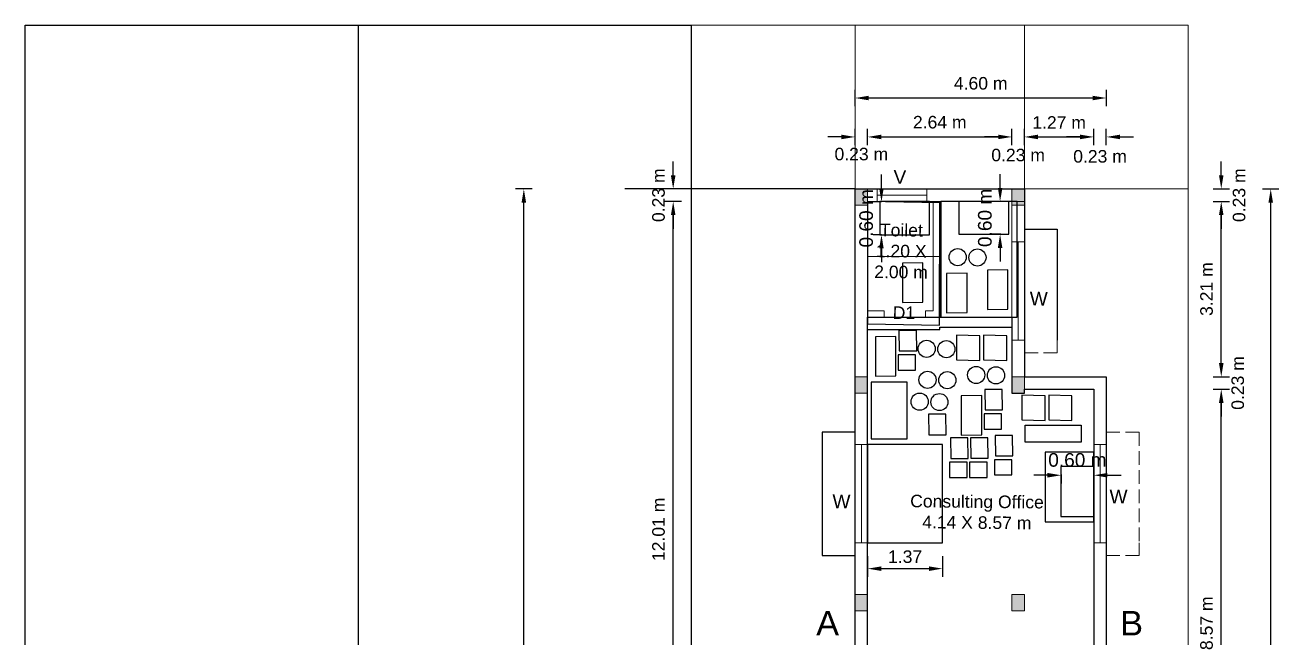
# Model space of a CAD drawing. Header units: metres. Extents: x -478 to 9074, y -2171 to 1762.
# Drawn here: x 8946.42 to 8969.38, y 66.15 to 77.37 of the extents above; entities that cross this region are included whole.
import ezdxf

# ---------------------------------------------------------------- set-up
doc = ezdxf.new("R2010")
doc.units = ezdxf.units.M
doc.header["$MEASUREMENT"] = 0
doc.linetypes.add('CABLIN', pattern=[0.35, 0.25, -0.1])
for name, color, linetype in [('BLK_1_FLR_0_BATH', 7, 'Continuous'), ('BLK_1_FLR_0_BLT_UP_AREA', 7, 'Continuous'), ('BLK_1_FLR_0_CARPET_AREA', 7, 'Continuous'), ('BLK_1_FLR_0_CHAJJA', 7, 'Continuous'), ('BLK_1_FLR_0_DRINKING_WATER', 7, 'Continuous'), ('BLK_1_FLR_0_LIGHT_VENTILATION_1', 7, 'Continuous'), ('BLK_1_FLR_0_REGULAR_ROOM_1', 7, 'Continuous'), ('BLK_1_FLR_0_WASH', 60, 'Continuous'), ('BLK_1_FLR_0_WATER_CLOSET', 2, 'Continuous'), ('BLK_1_FLR_1_WASH', 55, 'Continuous'), ('BLK_1_LVL_0_BLDG_FOOT_PRINT', 1, 'Continuous'), ('BLK_1_LVL_0_FRONT_SETBACK', 2, 'Continuous'), ('BLK_1_LVL_0_REAR_SETBACK', 11, 'Continuous'), ('BLK_1_LVL_0_SIDE_SETBACK1', 171, 'Continuous'), ('NOTIFIED_ROAD', 183, 'Continuous'), ('PLOT_BOUNDARY', 70, 'Continuous'), ('ROAD_WIDTH', 7, 'Continuous'), ('SURRENDER_ROAD_WIDTH', 2, 'Continuous'), ('TOILET_VENTILATION', 7, 'Continuous')]:
    doc.layers.add(name, color=color, linetype=linetype)
doc.styles.add('S', font='swiss.ttf')
doc.dimstyles.new('METRIC', dxfattribs={"dimtxt": 0.45, "dimasz": 0.25, "dimexe": 0.15, "dimexo": 0.15, "dimgap": 0.15, "dimtad": 1, "dimzin": 0, "dimdsep": 46, "dimtxsty": 'S', "dimcen": 0, "dimclrd": 1, "dimclre": 1, "dimclrt": 5, "dimadec": 0, "dimazin": 2, "dimtfac": 1, "dimtix": 1, "dimtofl": 0, "dimtmove": 1, "dimatfit": 0, "dimfxl": 0, "dimtolj": 1, "dimtzin": 0, "dimarcsym": 0})

# ---------------------------------------------------------------- blocks, each defined once
blk = doc.blocks.new('*D171')
at = {"lineweight": -2}
for p, q in [((8969.076, 74.367), (8969.376, 74.367)), ((8969.226, 54.377), (8969.226, 74.117)), ((8969.076, 54.127), (8969.376, 54.127))]:
    blk.add_line(p, q, dxfattribs=at)
for points in [[(8969.185, 74.117), (8969.268, 74.117), (8969.226, 74.367)], [(8969.185, 54.377), (8969.268, 54.377), (8969.226, 54.127)]]:
    blk.add_solid(points)
at = {"layer": 'Defpoints', "color": 0}
for p in [(8964.132, 74.367), (8969.226, 74.367), (8965.35, 54.127)]:
    blk.add_point(p, dxfattribs=at)
at = {"color": 0, "insert": (8968.958, 64.247), "char_height": 0.23, "attachment_point": 5, "rotation": 90, "style": 'S'}
blk.add_mtext('\\A1;20.24 m', dxfattribs=at)
blk = doc.blocks.new('*D180')
at = {"lineweight": -2}
for p, q in [((8958.437, 74.137), (8958.137, 74.137)), ((8958.287, 62.381), (8958.287, 73.887)), ((8958.437, 62.131), (8958.137, 62.131))]:
    blk.add_line(p, q, dxfattribs=at)
for points in [[(8958.245, 73.887), (8958.329, 73.887), (8958.287, 74.137)], [(8958.245, 62.381), (8958.329, 62.381), (8958.287, 62.131)]]:
    blk.add_solid(points)
at = {"layer": 'Defpoints', "color": 0}
for p in [(8958.287, 74.137), (8962.161, 74.137), (8961.847, 62.131)]:
    blk.add_point(p, dxfattribs=at)
at = {"color": 0, "insert": (8958.019, 68.134), "char_height": 0.23, "attachment_point": 5, "rotation": 90, "style": 'S'}
blk.add_mtext('\\A1;12.01 m', dxfattribs=at)
blk = doc.blocks.new('*D207')
at = {"lineweight": -2}
for p, q in [((8961.847, 75.169), (8961.847, 75.469)), ((8962.097, 75.319), (8964.237, 75.319)), ((8964.487, 75.169), (8964.487, 75.469))]:
    blk.add_line(p, q, dxfattribs=at)
for points in [[(8962.097, 75.361), (8962.097, 75.278), (8961.847, 75.319)], [(8964.237, 75.361), (8964.237, 75.278), (8964.487, 75.319)]]:
    blk.add_solid(points)
at = {"layer": 'Defpoints', "color": 0}
for p in [(8964.487, 75.319), (8961.847, 74.367), (8964.487, 74.367)]:
    blk.add_point(p, dxfattribs=at)
at = {"color": 0, "insert": (8963.167, 75.588), "char_height": 0.23, "attachment_point": 5, "style": 'S'}
blk.add_mtext('\\A1;2.64 m', dxfattribs=at)
blk = doc.blocks.new('*D208')
at = {"lineweight": -2}
for p, q in [((8964.717, 75.169), (8964.717, 75.469)), ((8964.967, 75.319), (8965.737, 75.319)), ((8965.987, 75.169), (8965.987, 75.469))]:
    blk.add_line(p, q, dxfattribs=at)
for points in [[(8964.967, 75.361), (8964.967, 75.278), (8964.717, 75.319)], [(8965.737, 75.361), (8965.737, 75.278), (8965.987, 75.319)]]:
    blk.add_solid(points)
at = {"layer": 'Defpoints', "color": 0}
for p in [(8965.987, 75.319), (8964.717, 70.929), (8965.987, 70.929)]:
    blk.add_point(p, dxfattribs=at)
at = {"color": 0, "insert": (8965.352, 75.584), "char_height": 0.23, "attachment_point": 5, "style": 'S'}
blk.add_mtext('\\A1;1.27 m', dxfattribs=at)
blk = doc.blocks.new('*D211')
at = {"lineweight": -2}
for p, q in [((8968.171, 70.699), (8968.471, 70.699)), ((8968.321, 62.381), (8968.321, 70.449)), ((8968.171, 62.131), (8968.471, 62.131))]:
    blk.add_line(p, q, dxfattribs=at)
for points in [[(8968.279, 70.449), (8968.362, 70.449), (8968.321, 70.699)], [(8968.279, 62.381), (8968.362, 62.381), (8968.321, 62.131)]]:
    blk.add_solid(points)
at = {"layer": 'Defpoints', "color": 0}
for p in [(8965.987, 70.699), (8968.321, 70.699), (8965.987, 62.131)]:
    blk.add_point(p, dxfattribs=at)
at = {"color": 0, "insert": (8968.052, 66.415), "char_height": 0.23, "attachment_point": 5, "rotation": 90, "style": 'S'}
blk.add_mtext('\\A1;8.57 m', dxfattribs=at)
blk = doc.blocks.new('*D212')
at = {"lineweight": -2}
for p, q in [((8961.617, 75.882), (8961.617, 76.182)), ((8965.967, 76.032), (8961.867, 76.032)), ((8966.217, 75.882), (8966.217, 76.182))]:
    blk.add_line(p, q, dxfattribs=at)
for points in [[(8961.867, 76.073), (8961.867, 75.99), (8961.617, 76.032)], [(8965.967, 76.073), (8965.967, 75.99), (8966.217, 76.032)]]:
    blk.add_solid(points)
at = {"layer": 'Defpoints', "color": 0}
for p in [(8961.617, 76.032), (8961.617, 67.886), (8966.217, 67.886)]:
    blk.add_point(p, dxfattribs=at)
at = {"color": 0, "insert": (8963.917, 76.3), "char_height": 0.23, "attachment_point": 5, "style": 'S'}
blk.add_mtext('\\A1;4.60 m', dxfattribs=at)
blk = doc.blocks.new('*D213')
at = {"lineweight": -2}
for p, q in [((8955.703, 74.367), (8955.403, 74.367)), ((8955.553, 54.377), (8955.553, 74.117)), ((8955.703, 54.127), (8955.403, 54.127))]:
    blk.add_line(p, q, dxfattribs=at)
for points in [[(8955.511, 74.117), (8955.594, 74.117), (8955.553, 74.367)], [(8955.511, 54.377), (8955.594, 54.377), (8955.553, 54.127)]]:
    blk.add_solid(points)
at = {"layer": 'Defpoints', "color": 0}
for p in [(8955.553, 74.367), (8959.788, 74.367), (8961.617, 54.127)]:
    blk.add_point(p, dxfattribs=at)
at = {"color": 0, "insert": (8955.284, 64.247), "char_height": 0.23, "attachment_point": 5, "rotation": 90, "style": 'S'}
blk.add_mtext('\\A1;20.24 m', dxfattribs=at)
blk = doc.blocks.new('*D214')
at = {"lineweight": -2}
for p, q in [((8958.287, 74.617), (8958.287, 74.867)), ((8958.437, 74.367), (8958.137, 74.367)), ((8958.437, 74.137), (8958.137, 74.137)), ((8958.287, 73.887), (8958.287, 73.637))]:
    blk.add_line(p, q, dxfattribs=at)
for points in [[(8958.245, 74.617), (8958.329, 74.617), (8958.287, 74.367)], [(8958.245, 73.887), (8958.329, 73.887), (8958.287, 74.137)]]:
    blk.add_solid(points)
at = {"layer": 'Defpoints', "color": 0}
for p in [(8958.287, 74.367), (8961.847, 74.367), (8961.847, 74.137)]:
    blk.add_point(p, dxfattribs=at)
at = {"color": 0, "insert": (8958.019, 74.252), "char_height": 0.23, "attachment_point": 5, "rotation": 90, "style": 'S'}
blk.add_mtext('\\A1;0.23 m', dxfattribs=at)
blk = doc.blocks.new('*D215')
at = {"lineweight": -2}
for p, q in [((8968.171, 74.137), (8968.471, 74.137)), ((8968.321, 71.179), (8968.321, 73.887)), ((8968.171, 70.929), (8968.471, 70.929))]:
    blk.add_line(p, q, dxfattribs=at)
for points in [[(8968.279, 73.887), (8968.362, 73.887), (8968.321, 74.137)], [(8968.279, 71.179), (8968.362, 71.179), (8968.321, 70.929)]]:
    blk.add_solid(points)
at = {"layer": 'Defpoints', "color": 0}
for p in [(8964.487, 74.137), (8968.321, 74.137), (8964.487, 70.929)]:
    blk.add_point(p, dxfattribs=at)
at = {"color": 0, "insert": (8968.052, 72.533), "char_height": 0.23, "attachment_point": 5, "rotation": 90, "style": 'S'}
blk.add_mtext('\\A1;3.21 m', dxfattribs=at)
blk = doc.blocks.new('*D219')
at = {"layer": 'BLK_1_FLR_0_LIGHT_VENTILATION_1', "color": 232, "lineweight": -2, "ltscale": 0.5}
for p, q in [((8961.847, 67.645), (8961.847, 67.265)), ((8963.219, 67.645), (8963.219, 67.265)), ((8962.097, 67.415), (8962.969, 67.415))]:
    blk.add_line(p, q, dxfattribs=at)
at = {"layer": 'BLK_1_FLR_0_LIGHT_VENTILATION_1', "color": 232, "ltscale": 0.5}
for points in [[(8962.097, 67.456), (8962.097, 67.373), (8961.847, 67.415)], [(8962.969, 67.456), (8962.969, 67.373), (8963.219, 67.415)]]:
    blk.add_solid(points, dxfattribs=at)
at = {"layer": 'Defpoints', "color": 0, "ltscale": 0.5}
for p in [(8961.847, 67.886), (8963.219, 67.886), (8963.219, 67.415)]:
    blk.add_point(p, dxfattribs=at)
at = {"layer": 'BLK_1_FLR_0_LIGHT_VENTILATION_1', "color": 232, "lineweight": -2, "ltscale": 0.5, "insert": (8962.533, 67.633), "char_height": 0.23, "attachment_point": 5, "style": 'S'}
blk.add_mtext('\\A1;1.37', dxfattribs=at)
blk = doc.blocks.new('*D2031')
at = {"layer": 'BLK_1_FLR_0_WATER_CLOSET', "color": 0, "lineweight": -2}
for p, q in [((8964.272, 74.387), (8964.272, 74.637)), ((8964.284, 74.137), (8964.122, 74.137)), ((8964.284, 73.537), (8964.122, 73.537)), ((8964.272, 73.287), (8964.272, 73.037))]:
    blk.add_line(p, q, dxfattribs=at)
at = {"layer": 'BLK_1_FLR_0_WATER_CLOSET', "color": 0}
for points in [[(8964.231, 74.387), (8964.314, 74.387), (8964.272, 74.137)], [(8964.231, 73.287), (8964.314, 73.287), (8964.272, 73.537)]]:
    blk.add_solid(points, dxfattribs=at)
at = {"layer": 'Defpoints', "color": 0}
for p in [(8964.434, 74.137), (8964.272, 73.537), (8964.434, 73.537)]:
    blk.add_point(p, dxfattribs=at)
at = {"layer": 'BLK_1_FLR_0_WATER_CLOSET', "color": 0, "insert": (8963.994, 73.837), "char_height": 0.25, "attachment_point": 5, "rotation": 90, "style": 'S'}
blk.add_mtext('\\A1;0.60 m', dxfattribs=at)
blk = doc.blocks.new('*D2032')
at = {"layer": 'BLK_1_FLR_0_WATER_CLOSET', "color": 0, "lineweight": -2}
for p, q in [((8962.1, 74.381), (8962.1, 74.631)), ((8962.1, 74.131), (8961.95, 74.131)), ((8962.1, 73.527), (8961.95, 73.527)), ((8962.1, 73.277), (8962.1, 73.027))]:
    blk.add_line(p, q, dxfattribs=at)
at = {"layer": 'BLK_1_FLR_0_WATER_CLOSET', "color": 0}
for points in [[(8962.058, 74.381), (8962.141, 74.381), (8962.1, 74.131)], [(8962.058, 73.277), (8962.141, 73.277), (8962.1, 73.527)]]:
    blk.add_solid(points, dxfattribs=at)
at = {"layer": 'Defpoints', "color": 0}
for p in [(8962.183, 74.131), (8962.1, 73.527), (8962.183, 73.527)]:
    blk.add_point(p, dxfattribs=at)
at = {"layer": 'BLK_1_FLR_0_WATER_CLOSET', "color": 0, "insert": (8961.821, 73.829), "char_height": 0.25, "attachment_point": 5, "rotation": 90, "style": 'S'}
blk.add_mtext('\\A1;0.60 m', dxfattribs=at)
blk = doc.blocks.new('*D2058')
at = {"layer": 'BLK_1_FLR_0_WATER_CLOSET', "color": 0, "lineweight": -2}
for p, q in [((8965.137, 69.125), (8964.887, 69.125)), ((8965.387, 69.137), (8965.387, 68.975)), ((8965.987, 69.137), (8965.987, 68.975)), ((8966.237, 69.125), (8966.487, 69.125))]:
    blk.add_line(p, q, dxfattribs=at)
at = {"layer": 'BLK_1_FLR_0_WATER_CLOSET', "color": 0}
for points in [[(8965.137, 69.167), (8965.137, 69.083), (8965.387, 69.125)], [(8966.237, 69.167), (8966.237, 69.083), (8965.987, 69.125)]]:
    blk.add_solid(points, dxfattribs=at)
at = {"layer": 'Defpoints', "color": 0}
for p in [(8965.387, 69.287), (8965.987, 69.287), (8965.987, 69.125)]:
    blk.add_point(p, dxfattribs=at)
at = {"layer": 'BLK_1_FLR_0_WATER_CLOSET', "color": 0, "insert": (8965.687, 69.404), "char_height": 0.25, "attachment_point": 5, "style": 'S'}
blk.add_mtext('\\A1;0.60 m', dxfattribs=at)

msp = doc.modelspace()

# ---------------------------------------------------------------- hatches: boundary and pattern name
at = {"lineweight": 20}
h = msp.add_hatch(color=256, dxfattribs=at)
h.dxf.hatch_style = 1
h.paths.add_polyline_path([(8961.61666, 74.06734), (8961.84666, 74.06734), (8961.84666, 74.36734), (8961.61666, 74.36734)])
h = msp.add_hatch(color=256, dxfattribs=at)
h.dxf.hatch_style = 1
h.paths.add_polyline_path([(8964.48666, 74.06734), (8964.71666, 74.06734), (8964.71666, 74.36734), (8964.48666, 74.36734)])
h = msp.add_hatch(color=256, dxfattribs=at)
h.dxf.hatch_style = 1
h.paths.add_polyline_path([(8961.61666, 70.62913), (8961.84666, 70.62913), (8961.84666, 70.92913), (8961.61666, 70.92913)])
h = msp.add_hatch(color=256, dxfattribs=at)
h.dxf.hatch_style = 1
h.paths.add_polyline_path([(8964.48666, 70.62913), (8964.71666, 70.62913), (8964.71666, 70.92913), (8964.48666, 70.92913)])
h = msp.add_hatch(color=256, dxfattribs=at)
h.dxf.hatch_style = 1
h.paths.add_polyline_path([(8961.61666, 66.64375), (8961.84666, 66.64375), (8961.84666, 66.94375), (8961.61666, 66.94375)])
h = msp.add_hatch(color=256, dxfattribs=at)
h.dxf.hatch_style = 1
h.paths.add_polyline_path([(8964.48666, 66.64375), (8964.71666, 66.64375), (8964.71666, 66.94375), (8964.48666, 66.94375)])

# ---------------------------------------------------------------- linework, layer by layer
for p, q in [((8961.36666, 75.3193), (8961.11666, 75.3193)), ((8961.61666, 75.1693), (8961.61666, 75.4693)), ((8961.84666, 75.1693), (8961.84666, 75.4693)), ((8962.09666, 75.3193), (8962.34666, 75.3193)), ((8964.23666, 75.3193), (8963.98666, 75.3193)), ((8964.48666, 75.1693), (8964.48666, 75.4693)), ((8964.71666, 75.1693), (8964.71666, 75.4693)), ((8964.96666, 75.3193), (8965.21666, 75.3193)), ((8965.73666, 75.3193), (8965.48666, 75.3193)), ((8965.98666, 75.1693), (8965.98666, 75.4693)), ((8966.21666, 75.1693), (8966.21666, 75.4693)), ((8966.46666, 75.3193), (8966.71666, 75.3193)), ((8968.32056, 74.61734), (8968.32056, 74.86734)), ((8961.61667, 74.36734), (8957.40421, 74.36734)), ((8968.17056, 74.36734), (8968.47056, 74.36734)), ((8968.17056, 74.13734), (8968.47056, 74.13734)), ((8968.32056, 73.88734), (8968.32056, 73.63734)), ((8968.32056, 71.17913), (8968.32056, 71.42913)), ((8968.17056, 70.92913), (8968.47056, 70.92913)), ((8968.17056, 70.69913), (8968.47056, 70.69913)), ((8968.32056, 70.44913), (8968.32056, 70.19913))]:
    msp.add_line(p, q)
for p, q in [((8964.71666, 74.36734), (8961.61666, 74.36734)), ((8961.61666, 54.12734), (8961.61666, 74.36734)), ((8962.02133, 74.36734), (8962.02133, 74.13734)), ((8962.02133, 74.25234), (8962.93133, 74.25234)), ((8962.93133, 74.36734), (8962.93133, 74.13734)), ((8964.48666, 70.62913), (8964.48666, 74.36734)), ((8964.71666, 70.62913), (8964.71666, 74.36734)), ((8964.71666, 74.13734), (8961.84666, 74.13734)), ((8961.84666, 70.92913), (8961.84666, 74.06734)), ((8963.04666, 72.13734), (8963.04666, 74.13734)), ((8963.16666, 72.01734), (8963.16666, 74.13734)), ((8961.84666, 73.39824), (8961.84666, 71.59824)), ((8964.48666, 73.39824), (8964.71666, 73.39824)), ((8964.60166, 71.59824), (8964.60166, 73.39824)), ((8964.71666, 73.39824), (8964.71666, 71.59824)), ((8961.84666, 72.13734), (8962.14855, 72.13734)), ((8962.14855, 72.13734), (8962.14855, 72.01734)), ((8962.90855, 72.13734), (8963.04666, 72.13734)), ((8962.90855, 72.13734), (8962.90855, 72.01734)), ((8961.84666, 72.01734), (8962.14855, 72.01734)), ((8962.90855, 72.01734), (8963.16666, 72.01734)), ((8964.48666, 71.59824), (8964.71666, 71.59824)), ((8964.71666, 70.92913), (8965.98666, 70.92913)), ((8965.98666, 70.92913), (8966.21666, 70.92913)), ((8966.21666, 54.12734), (8966.21666, 70.92913)), ((8961.84666, 66.94375), (8961.84666, 70.62913)), ((8964.71666, 70.69913), (8965.98666, 70.69913)), ((8965.98666, 54.35734), (8965.98666, 70.69913)), ((8961.61666, 69.68644), (8961.84666, 69.68644)), ((8961.73166, 67.88644), (8961.73166, 69.68644)), ((8961.84666, 69.68644), (8961.84666, 67.88644)), ((8965.98666, 69.68644), (8966.21666, 69.68644)), ((8966.10166, 67.88644), (8966.10166, 69.68644)), ((8966.21666, 69.68644), (8966.21666, 67.88644)), ((8961.61666, 67.88644), (8961.84666, 67.88644)), ((8965.98666, 67.88644), (8966.21666, 67.88644))]:
    msp.add_line(p, q, dxfattribs=at)
at = {"linetype": 'CABLIN', "lineweight": 20}
for p, q in [((8964.71666, 73.39824), (8964.71666, 73.62824)), ((8965.31666, 71.59824), (8965.31666, 71.36824)), ((8965.31666, 71.36824), (8964.71666, 71.36824)), ((8961.61666, 69.68644), (8961.61666, 69.91644)), ((8966.21666, 69.91644), (8966.81666, 69.91644)), ((8966.21666, 69.68644), (8966.21666, 69.91644)), ((8966.81666, 69.91644), (8966.81666, 67.88644)), ((8961.01666, 67.88644), (8961.01666, 67.65644)), ((8966.81666, 67.88644), (8966.81666, 67.65644)), ((8961.01666, 67.65644), (8961.61666, 67.65644)), ((8966.81666, 67.65644), (8966.21666, 67.65644))]:
    msp.add_line(p, q, dxfattribs=at)
at = {"lineweight": 20}
for points in [[(8961.61666, 74.06734), (8961.84666, 74.06734), (8961.84666, 74.36734), (8961.61666, 74.36734)], [(8964.48666, 74.06734), (8964.71666, 74.06734), (8964.71666, 74.36734), (8964.48666, 74.36734)], [(8966.21666, 74.36734), (8966.21666, 74.36734)], [(8961.61666, 70.62913), (8961.84666, 70.62913), (8961.84666, 70.92913), (8961.61666, 70.92913)], [(8964.48666, 70.62913), (8964.71666, 70.62913), (8964.71666, 70.92913), (8964.48666, 70.92913)], [(8961.61666, 66.64375), (8961.84666, 66.64375), (8961.84666, 66.94375), (8961.61666, 66.94375)], [(8964.48666, 66.64375), (8964.71666, 66.64375), (8964.71666, 66.94375), (8964.48666, 66.94375)]]:
    msp.add_lwpolyline(points, close=True, dxfattribs=at)
msp.add_lwpolyline([(8965.98666, 70.92913), (8964.71666, 70.92913), (8964.71666, 74.36734)], dxfattribs=at)
for points in [[(8961.36666, 75.36097), (8961.36666, 75.27764), (8961.61666, 75.3193)], [(8962.09666, 75.36097), (8962.09666, 75.27764), (8961.84666, 75.3193)], [(8964.23666, 75.36097), (8964.23666, 75.27764), (8964.48666, 75.3193)], [(8964.96666, 75.36097), (8964.96666, 75.27764), (8964.71666, 75.3193)], [(8965.73666, 75.36097), (8965.73666, 75.27764), (8965.98666, 75.3193)], [(8966.46666, 75.36097), (8966.46666, 75.27764), (8966.21666, 75.3193)]]:
    msp.add_solid(points, dxfattribs=at)
for points in [[(8968.2789, 74.61734), (8968.36223, 74.61734), (8968.32056, 74.36734)], [(8968.2789, 73.88734), (8968.36223, 73.88734), (8968.32056, 74.13734)], [(8968.2789, 71.17913), (8968.36223, 71.17913), (8968.32056, 70.92913)], [(8968.2789, 70.44913), (8968.36223, 70.44913), (8968.32056, 70.69913)]]:
    msp.add_solid(points)
at = {"layer": 'BLK_1_FLR_0_BATH', "color": 3, "lineweight": -2}
msp.add_lwpolyline([(8965.98666, 68.26912), (8965.98666, 69.54729), (8965.09955, 69.54729), (8965.09955, 68.26912)], close=True, dxfattribs=at)
at = {"layer": 'BLK_1_FLR_0_BLT_UP_AREA', "color": 8, "lineweight": -2, "ltscale": 0.5}
msp.add_lwpolyline([(8961.61666, 74.36734), (8964.71666, 74.36734), (8964.71666, 70.92913), (8966.21666, 70.92913), (8966.21666, 54.12734), (8961.61666, 54.12734), (8961.61666, 74.36734)], dxfattribs=at)
at = {"layer": 'BLK_1_FLR_0_CARPET_AREA', "color": 15, "lineweight": -2, "ltscale": 0.5}
msp.add_lwpolyline([(8961.84666, 72.01734), (8963.16666, 72.01734), (8963.16666, 72.01734), (8964.48666, 72.01734), (8964.48666, 70.62913), (8964.71666, 70.62913), (8964.71666, 70.69913), (8965.98666, 70.69913), (8965.98666, 62.13117), (8961.84666, 62.13117), (8961.84666, 72.01734)], dxfattribs=at)
at = {"layer": 'BLK_1_FLR_0_CHAJJA', "color": 6, "lineweight": -2}
for p, q in [((8964.71666, 73.62824), (8965.31666, 73.62824)), ((8965.31666, 73.62824), (8965.31666, 71.59824)), ((8961.61666, 69.91644), (8961.01666, 69.91644)), ((8961.01666, 69.91644), (8961.01666, 67.88644))]:
    msp.add_line(p, q, dxfattribs=at)
msp.add_lwpolyline([(8961.61666, 69.91644), (8961.01666, 69.91644), (8961.01666, 67.65644), (8961.61666, 67.65644)], close=True, dxfattribs=at)
at = {"layer": 'BLK_1_FLR_0_DRINKING_WATER', "color": 7, "lineweight": -2}
msp.add_lwpolyline([(8962.56983, 69.79441), (8962.56983, 70.82726), (8961.90932, 70.82726), (8961.90932, 69.79441)], close=True, dxfattribs=at)
at = {"layer": 'BLK_1_FLR_0_LIGHT_VENTILATION_1', "color": 2, "lineweight": -2}
msp.add_lwpolyline([(8963.21866, 69.68644), (8961.84666, 69.68644), (8961.84666, 67.88644), (8963.21866, 67.88644), (8963.21866, 69.68644)], dxfattribs=at)
at = {"layer": 'BLK_1_FLR_0_REGULAR_ROOM_1', "color": 2, "lineweight": -2}
msp.add_lwpolyline([(8961.84666, 71.79154), (8963.16666, 71.79154), (8963.16666, 71.83481), (8964.48666, 71.83481), (8964.48666, 70.62913), (8964.71666, 70.62913), (8964.71666, 70.69913), (8965.98666, 70.69913), (8965.98666, 62.13117), (8961.84666, 62.13117), (8961.84666, 72.01734)], dxfattribs=at)
at = {"layer": 'BLK_1_FLR_0_WASH', "color": 56, "lineweight": -2}
for points in [[(8962.8583, 72.29607), (8962.8583, 73.01642), (8962.48319, 73.009), (8962.48319, 72.28865)], [(8963.66764, 72.10735), (8963.66764, 72.8277), (8963.29254, 72.82028), (8963.29254, 72.09993)], [(8964.41626, 72.16769), (8964.41626, 72.88804), (8964.04116, 72.88061), (8964.04116, 72.16027)], [(8962.36413, 70.94713), (8962.36413, 71.66747), (8961.98902, 71.66005), (8961.98902, 70.93971)], [(8963.93617, 69.86678), (8963.93617, 70.58713), (8963.56107, 70.5797), (8963.56107, 69.85936)]]:
    msp.add_lwpolyline(points, close=True, dxfattribs=at)
at = {"layer": 'BLK_1_FLR_0_WASH', "color": 55, "lineweight": -2}
for points in [[(8962.7384, 71.77529), (8962.41945, 71.77529), (8962.42687, 71.40018), (8962.74582, 71.40018)], [(8962.72465, 71.32789), (8962.4057, 71.32789), (8962.4057, 71.05029), (8962.72465, 71.05029)], [(8964.31044, 70.69494), (8963.99149, 70.69494), (8963.99892, 70.31983), (8964.31786, 70.31983)], [(8964.29669, 70.24754), (8963.97774, 70.24754), (8963.97774, 69.96995), (8964.29669, 69.96995)], [(8963.27953, 70.24088), (8962.96058, 70.24088), (8962.968, 69.86578), (8963.28695, 69.86578)], [(8963.68042, 69.809), (8963.36147, 69.809), (8963.36889, 69.4339), (8963.68784, 69.4339)], [(8964.04711, 69.81136), (8963.72816, 69.81136), (8963.73559, 69.43625), (8964.05453, 69.43625)], [(8964.50053, 69.85509), (8964.18158, 69.85509), (8964.18901, 69.47998), (8964.50795, 69.47998)], [(8963.66667, 69.3616), (8963.34772, 69.3616), (8963.34772, 69.08401), (8963.66667, 69.08401)], [(8964.03336, 69.36396), (8963.71441, 69.36396), (8963.71441, 69.08636), (8964.03336, 69.08636)], [(8964.48678, 69.40769), (8964.16783, 69.40769), (8964.16783, 69.13009), (8964.48678, 69.13009)]]:
    msp.add_lwpolyline(points, close=True, dxfattribs=at)
at = {"layer": 'BLK_1_FLR_0_WASH', "color": 60, "lineweight": -2}
for points in [[(8963.90247, 71.22595), (8963.90247, 71.67806), (8963.47647, 71.68997), (8963.47647, 71.23785)], [(8964.39247, 71.22595), (8964.39247, 71.67806), (8963.96647, 71.68997), (8963.96647, 71.23785)], [(8965.09768, 70.12531), (8965.09768, 70.57742), (8964.67167, 70.58933), (8964.67167, 70.13721)], [(8965.58768, 70.12531), (8965.58768, 70.57742), (8965.16167, 70.58933), (8965.16167, 70.13721)], [(8964.72818, 70.04364), (8965.75788, 70.04364), (8965.75788, 69.73105), (8964.72818, 69.73105)]]:
    msp.add_lwpolyline(points, close=True, dxfattribs=at)
at = {"layer": 'BLK_1_FLR_0_WASH', "color": 243, "lineweight": -2}
for centre in [(8963.49521, 73.11779), (8963.85694, 73.11114), (8962.92669, 71.4394), (8963.28843, 71.43275), (8962.94387, 70.87201), (8963.3056, 70.86536), (8963.83412, 70.96052), (8964.19586, 70.95387), (8962.79937, 70.47138), (8963.16111, 70.46473)]:
    msp.add_circle(centre, 0.15688, dxfattribs=at)
at = {"layer": 'BLK_1_FLR_0_WATER_CLOSET', "color": 2}
msp.add_lwpolyline([(8961.84248, 71.89734), (8963.16457, 71.87253), (8963.16874, 74.11253), (8961.84666, 74.13734)], close=True, dxfattribs=at)
at = {"layer": 'BLK_1_FLR_0_WATER_CLOSET', "color": 1}
msp.add_lwpolyline([(8964.58603, 72.01734), (8964.58603, 74.13734), (8963.18603, 74.13734), (8963.18603, 72.01734)], close=True, dxfattribs=at)
at = {"layer": 'BLK_1_FLR_1_WASH', "color": 55, "lineweight": 20}
msp.add_lwpolyline([(8961.84666, 73.13234), (8963.16785, 73.1325), (8963.16785, 74.1375), (8961.84666, 74.13734)], close=True, dxfattribs=at)
at = {"layer": 'BLK_1_LVL_0_BLDG_FOOT_PRINT', "lineweight": -2}
msp.add_lwpolyline([(8961.61666, 74.36734), (8964.71666, 74.36734), (8964.71666, 70.92913), (8966.21666, 70.92913), (8966.21666, 54.12734), (8961.61666, 54.12734)], close=True, dxfattribs=at)
at = {"layer": 'BLK_1_LVL_0_FRONT_SETBACK', "color": 2, "lineweight": 20}
msp.add_lwpolyline([(8961.61666, 74.36734), (8958.61668, 74.36734), (8958.61668, 54.12734), (8960.11666, 54.12734), (8961.61666, 54.12734), (8961.61666, 74.36734)], close=True, dxfattribs=at)
at = {"layer": 'BLK_1_LVL_0_REAR_SETBACK', "color": 11, "lineweight": 20}
msp.add_lwpolyline([(8964.71666, 74.36734), (8967.71667, 74.36734), (8967.71667, 54.12734), (8966.21666, 54.12734), (8966.21666, 70.92913), (8964.71666, 70.92913)], close=True, dxfattribs=at)
at = {"layer": 'BLK_1_LVL_0_SIDE_SETBACK1', "color": 171, "lineweight": 20}
msp.add_lwpolyline([(8961.61666, 77.36734), (8964.71666, 77.36734), (8964.71666, 74.36734), (8961.61666, 74.36734)], close=True, dxfattribs=at)
at = {"layer": 'NOTIFIED_ROAD', "color": 1}
msp.add_lwpolyline([(8946.42169, 77.36734), (8958.61668, 77.36734), (8958.61668, 49.62734), (8946.42169, 49.62734)], close=True, dxfattribs=at)
at = {"layer": 'PLOT_BOUNDARY', "color": 70, "lineweight": 20}
msp.add_lwpolyline([(8958.61668, 77.36734), (8967.71667, 77.36734), (8967.71667, 49.62734), (8960.11667, 49.62734), (8958.61668, 51.12733)], close=True, dxfattribs=at)
at = {"layer": 'ROAD_WIDTH', "color": 2, "lineweight": -2}
msp.add_lwpolyline([(8946.42169, 77.36734), (8958.61668, 77.36734), (8958.61668, 49.62734), (8946.42169, 49.62734)], close=True, dxfattribs=at)
at = {"layer": 'SURRENDER_ROAD_WIDTH'}
msp.add_lwpolyline([(8946.42169, 77.36734), (8958.61668, 77.36734), (8958.61668, 49.62734), (8946.42169, 49.62734)], close=True, dxfattribs=at)
msp.add_lwpolyline([(8952.51919, 77.36734), (8952.51919, 49.62734)], dxfattribs=at)
at = {"layer": 'TOILET_VENTILATION', "color": 6, "lineweight": -2}
msp.add_lwpolyline([(8962.07063, 74.13734), (8962.07063, 73.52734), (8962.98063, 73.52734), (8962.98063, 74.13734), (8962.07063, 74.13734)], dxfattribs=at)
for points in [[(8964.43397, 74.13734), (8963.51694, 74.13734), (8963.51694, 73.53734), (8964.43397, 73.53734)], [(8965.38666, 69.2866), (8965.38666, 68.36956), (8965.98666, 68.36956), (8965.98666, 69.2866)]]:
    msp.add_lwpolyline(points, close=True, dxfattribs=at)

# ---------------------------------------------------------------- texts
at = {"char_height": 0.23, "attachment_point": 5, "style": 'S'}
for insert in [(8961.73166, 75.00432), (8964.60166, 74.98673), (8966.10166, 74.96283)]:
    msp.add_mtext('\\A1;0.23 m', dxfattribs=dict(at, insert=insert))
at = {"lineweight": 20, "attachment_point": 5, "rotation": 359.487108, "style": 'S'}
for s, insert, char_height, width in [('\\A1;V', (8962.43779, 74.58588), 0.25, 2.3291344), ('\\A1;Toilet\\P1.20 X \\P2.00 m', (8962.46145, 73.22776), 0.23, 16.6117444), ('\\A1;W', (8964.97987, 72.35824), 0.25, 2.3291344), ('\\A1;D1', (8962.51163, 72.10109), 0.23, 2.3291344), ('\\A1;W', (8961.36744, 68.64644), 0.25, 2.3291344), ('\\A1;Consulting Office\\P4.14 X 8.57 m', (8963.84754, 68.44952), 0.23, 16.6117444), ('\\A1;W', (8966.43917, 68.73516), 0.25, 2.3291344)]:
    msp.add_mtext(s, dxfattribs=dict(at, insert=insert, char_height=char_height, width=width))
at = {"char_height": 0.23, "attachment_point": 5, "rotation": 90, "style": 'S'}
for insert in [(8968.64817, 74.25234), (8968.62351, 70.81413)]:
    msp.add_mtext('\\A1;0.23 m', dxfattribs=dict(at, insert=insert))
at = {"lineweight": 20, "char_height": 0.45, "width": 2.8208704, "attachment_point": 5, "style": 'S'}
for s, insert in [('\\A1;A', (8961.11435, 66.41652)), ('\\A1;B', (8966.67909, 66.41652))]:
    msp.add_mtext(s, dxfattribs=dict(at, insert=insert))

# ---------------------------------------------------------------- dimensions: what is measured, and where the dimension line sits
for base, p1, p2, picture, middle in [((8961.61666, 76.03163), (8966.21666, 67.88644), (8961.61666, 67.88644), '*D212', (8963.91666, 76.29983)), ((8964.48666, 75.3193), (8961.84666, 74.36734), (8964.48666, 74.36734), '*D207', (8963.16666, 75.58751)), ((8965.98666, 75.3193), (8964.71666, 70.92913), (8965.98666, 70.92913), '*D208', (8965.35166, 75.58438))]:
    dim = msp.add_linear_dim(base=base, p1=p1, p2=p2, dimstyle='METRIC', override={"dimtxt": 0.23, "dimpost": ' m', "dimclrd": 256, "dimclre": 256, "dimclrt": 0, "dimtmove": 2})
    dim.commit()
    dim.dimension.update_dxf_attribs({"geometry": picture, "text_midpoint": middle})
for base, p1, p2, override, picture, middle in [((8958.28714, 74.36734), (8961.84666, 74.13734), (8961.84666, 74.36734), {"dimtxt": 0.23, "dimpost": ' m', "dimclrd": 256, "dimclre": 256, "dimclrt": 0, "dimtmove": 2}, '*D214', (8958.01894, 74.25234)), ((8955.55251, 74.36734), (8961.61666, 54.12734), (8959.78834, 74.36734), {"dimtxt": 0.23, "dimpost": ' m', "dimclrd": 256, "dimclre": 256, "dimclrt": 0, "dimtmove": 2}, '*D213', (8955.28431, 64.24734)), ((8969.22648, 74.36734), (8965.34952, 54.12734), (8964.13228, 74.36734), {"dimtxt": 0.23, "dimpost": ' m', "dimclrd": 256, "dimclre": 256, "dimclrt": 0}, '*D171', (8968.95828, 64.24734)), ((8958.28714, 74.13734), (8961.84666, 62.13117), (8962.16072, 74.13734), {"dimtxt": 0.23, "dimpost": ' m', "dimclrd": 256, "dimclre": 256, "dimclrt": 0}, '*D180', (8958.01894, 68.13425)), ((8968.32056, 74.13734), (8964.48666, 70.92913), (8964.48666, 74.13734), {"dimtxt": 0.23, "dimpost": ' m', "dimclrd": 256, "dimclre": 256, "dimclrt": 0, "dimtmove": 2}, '*D215', (8968.05236, 72.53324)), ((8968.32056, 70.69913), (8965.98666, 62.13117), (8965.98666, 70.69913), {"dimtxt": 0.23, "dimpost": ' m', "dimclrd": 256, "dimclre": 256, "dimclrt": 0, "dimtmove": 2}, '*D211', (8968.05236, 66.41515))]:
    dim = msp.add_linear_dim(base=base, p1=p1, p2=p2, angle=90, dimstyle='METRIC', override=override)
    dim.commit()
    dim.dimension.update_dxf_attribs({"geometry": picture, "text_midpoint": middle})
at = {"layer": 'BLK_1_FLR_0_LIGHT_VENTILATION_1', "color": 232, "lineweight": -2, "ltscale": 0.5}
dim = msp.add_linear_dim(base=(8963.21866, 67.41469), p1=(8961.84666, 67.88644), p2=(8963.21866, 67.88644), dimstyle='METRIC', override={"dimtxt": 0.23, "dimgap": 0.1, "dimpost": '', "dimclrd": 232, "dimclre": 232, "dimclrt": 232, "dimfxl": 0.23}, dxfattribs=at)
dim.commit()
dim.dimension.update_dxf_attribs({"geometry": '*D219', "text_midpoint": (8962.53266, 67.63289)})
at = {"layer": 'BLK_1_FLR_0_WATER_CLOSET', "color": 232}
dim = msp.add_linear_dim(base=(8962.09975, 73.52734), p1=(8962.18281, 74.13103), p2=(8962.18281, 73.52734), angle=90, dimstyle='METRIC', override={"dimtxt": 0.25, "dimpost": ' m', "dimclrd": 0, "dimclre": 0, "dimclrt": 0}, dxfattribs=at)
dim.commit()
dim.dimension.update_dxf_attribs({"geometry": '*D2032', "text_midpoint": (8961.82127, 73.82919)})
for p1, p2, picture, middle in [((8964.43397, 74.13734), (8964.43397, 73.53734), '*D2031', (8963.994, 73.83734)), ((8965.38666, 69.2866), (8965.98666, 69.2866), '*D2058', (8965.68666, 69.40358))]:
    dim = msp.add_aligned_dim(p1=p1, p2=p2, distance=-0.1615, dimstyle='METRIC', override={"dimtxt": 0.25, "dimpost": ' m', "dimclrd": 0, "dimclre": 0, "dimclrt": 0}, dxfattribs=at)
    dim.commit()
    dim.dimension.update_dxf_attribs({"geometry": picture, "text_midpoint": middle})

doc.saveas('drawing.dxf')
